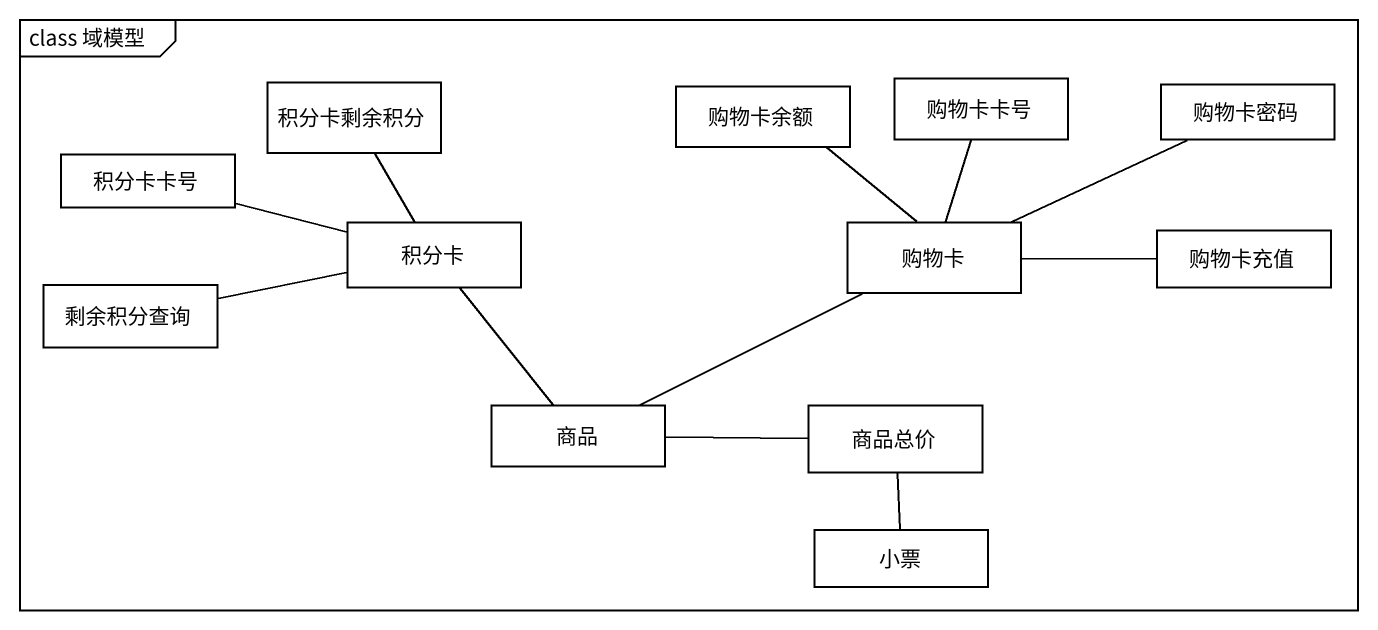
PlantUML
@startuml
mainframe class 域模型
hide circle
hide empty members
class 积分卡剩余积分
class 购物卡余额
class 购物卡卡号
class 购物卡密码
class 积分卡卡号
class 积分卡
class 购物卡
class 购物卡充值
class 剩余积分查询
class 商品
class 商品总价
class 小票
积分卡 -up- 积分卡剩余积分
积分卡 -left- 积分卡卡号
积分卡 -left- 剩余积分查询
购物卡 -up- 购物卡余额
购物卡 -up- 购物卡卡号
购物卡 -right- 购物卡密码
购物卡 -right- 购物卡充值
商品 -up- 积分卡
商品 -right- 购物卡
商品 -right- 商品总价
商品总价 -- 小票
@enduml
